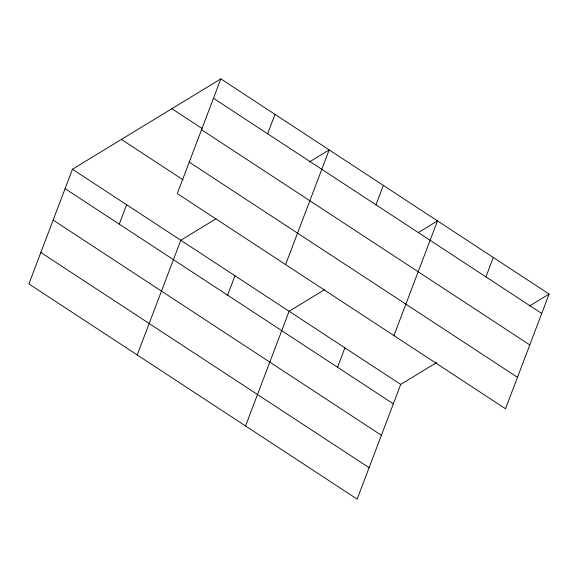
<?xml version="1.0" encoding="UTF-8"?>
<svg xmlns="http://www.w3.org/2000/svg" width="578" height="578" viewBox="0 0 578 578"><rect width="100%" height="100%" fill="white"/><g stroke="black" fill="none" stroke-linecap="round" stroke-linejoin="round"><path stroke-width="0.87" d="M220.847 78.875L177.28 193.572L505.533 408.762L549.1 294.065L220.847 78.875L72.467 169.238L28.9 283.935L357.153 499.125L400.72 384.428L436.679 362.529M119.256 224.156L126.633 204.749M137.224 354.95L180.791 240.253L215.984 218.816M267.636 133.793L275.012 114.386M227.58 295.163L234.95 275.757M285.604 264.587L329.171 149.89L309.281 162.006M245.549 425.957L289.116 311.267L324.309 289.831M375.96 204.8L383.33 185.394M337.545 367.254L344.914 347.848M393.929 335.594L437.495 220.897L418.371 232.551M485.925 276.891L493.294 257.485M529.21 306.181L549.1 294.065M213.477 98.282L541.731 313.471M171.883 108.7L201.975 128.424M201.534 129.732L529.78 344.914M189.223 162.129L517.476 377.311M121.431 139.421L183.118 179.859M72.467 169.238L400.72 384.428M65.097 188.645L393.351 403.834M53.154 220.095L381.401 435.277M40.843 252.492L369.096 467.674"/></g></svg>
